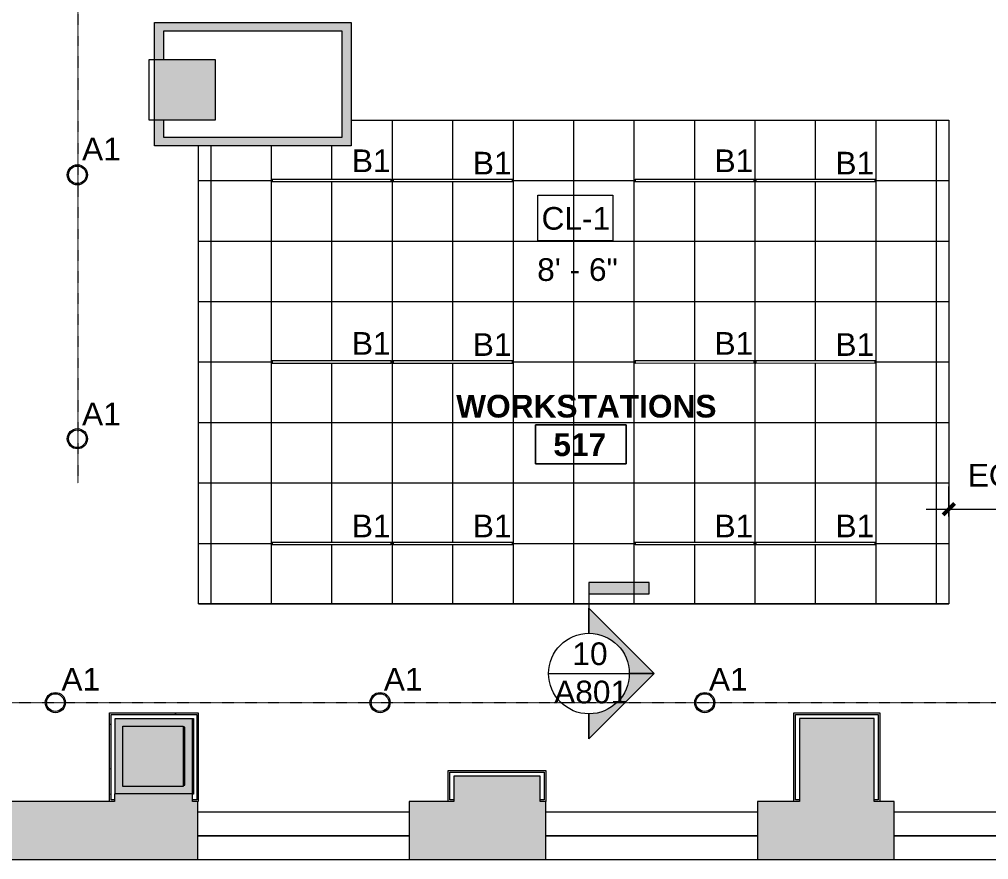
# Model space of a CAD drawing. Header units: inches. Extents: x 0 to 1865, y 0 to 1094.
# Drawn here: x 441.5 to 826.3, y 0 to 333.5 of the extents above; entities that cross this region are included whole.
import ezdxf

# ---------------------------------------------------------------- set-up
doc = ezdxf.new("R2010")
doc.units = ezdxf.units.IN
doc.header["$MEASUREMENT"] = 0
doc.linetypes.add('Center 1_16_', pattern=[0.15625, 0.0625, -0.03125, 0.03125, -0.03125])
for name, color, linetype, lineweight in [('A-ANNO-DIMS', 211, 'Continuous', 9), ('A-ANNO-DIMS-96', 211, 'Continuous', 9), ('A-AREA-IDEN', 2, 'Continuous', 9), ('A-CLNG', 13, 'Continuous', 13), ('A-CLNG-IDEN', 151, 'Continuous', 9), ('A-CLNG-PATT', 13, 'Continuous', 13), ('A-DETL', 90, 'Continuous', 9), ('A-DETL-GENF', 92, 'Continuous', 9), ('A-WALL', 113, 'Continuous', 13), ('A-WALL-PATT', 111, 'Continuous', 13), ('B-CL', 7, 'Continuous', 9), ('E-LITE-EQPM', 33, 'Continuous', 9), ('E-LITE-EQPM-IDEN', 33, 'Continuous', 9), ('G-ANNO-SYMB', 111, 'Continuous', 9), ('I-WALL', 2, 'Continuous', 13), ('S-COLS', 52, 'Continuous', 13), ('Victor Bldg - 5th Floor_LINK_dwg', 8, 'Continuous', 9), ('WINDOWS', 7, 'Continuous', 9), ('WINDOWS SILL', 7, 'Continuous', 9)]:
    doc.layers.add(name, color=color, linetype=linetype, lineweight=lineweight)
doc.styles.add('Arial', font='arial.ttf', dxfattribs={"height": 9})
doc.styles.add('Swis721 Lt BT', font='swissl.ttf', dxfattribs={"height": 9})
doc.styles.add('Swis721 Lt BT_B', font='', dxfattribs={"height": 9})
doc.styles.get('Swis721 Lt BT_B').set_extended_font_data('Swis721 Lt BT', bold=True)
doc.dimstyles.new('OTJ_-_3_32__Linear__1_2__Tolerance', dxfattribs={"dimscale": 12, "dimtxt": 9.497835, "dimasz": 0.375, "dimexe": 0.75, "dimexo": 0.5, "dimgap": 0.5, "dimtad": 1, "dimdec": 1, "dimrnd": 0.5, "dimzin": 3, "dimdsep": 46, "dimlunit": 4, "dimtxsty": 'Swis721 Lt BT', "dimblk1": 'OBLIQUE', "dimblk2": 'OBLIQUE', "dimsah": 1, "dimcen": 0.09, "dimdle": 0.75, "dimazin": 0, "dimtfac": 1, "dimtdec": 4, "dimtix": 1, "dimtmove": 0, "dimatfit": 3, "dimfxl": 1, "dimtvp": 1, "dimfrac": 2, "dimtolj": 1, "dimtzin": 0, "dimarcsym": 2})
pattern_1 = [(0, (0, 0), (30.72, 7.68), [1.267, -21.773, 1.267, -21.773, -122.88]), (0, (0, 0), (30.72, 7.68), [-46.08, 1.267, -44.813, 1.267, -21.773, -53.76]), (0, (0, 0), (30.72, 7.68), [-115.2, 1.267, -14.093, 1.267, -37.133]), (120, (11.52, 3.84), (-22.01108, 22.7643), [1.267, -21.773, 1.267, -21.773, -122.88]), (120, (11.52, 3.84), (-22.01108, 22.7643), [-46.08, 1.267, -44.813, 1.267, -21.773, -53.76]), (120, (11.52, 3.84), (-22.01108, 22.7643), [-115.2, 1.267, -14.093, 1.267, -37.133]), (240, (15.36, 19.2), (-8.70892, -30.4443), [1.267, -21.773, 1.267, -21.773, -122.88]), (240, (15.36, 19.2), (-8.70892, -30.4443), [-46.08, 1.267, -44.813, 1.267, -21.773, -53.76]), (240, (15.36, 19.2), (-8.70892, -30.4443), [-115.2, 1.267, -14.093, 1.267, -37.133])]

# ---------------------------------------------------------------- blocks, each defined once
blk = doc.blocks.new('Concrete-Rectangular-Column - 24_ X 24_-6973359-REFLECTED CEILING PLAN')
at = {"layer": 'S-COLS', "lineweight": 9}
blk.add_hatch(color=7, dxfattribs=at).paths.add_polyline_path([(12, -12), (12, 12), (-12, 12), (-12, -12)], flags=0)
at = {"layer": 'S-COLS', "color": 8, "lineweight": 20}
for p, q in [((-12, 12), (12, 12)), ((-12, -12), (-12, 12)), ((12, 12), (12, -12)), ((12, -12), (-12, -12))]:
    blk.add_line(p, q, dxfattribs=at)
blk = doc.blocks.new('Lighting fixture TBLS-HX-4-15-B-U-W - TBLS-HX-4-24-7815314-REFLECTED CEILING PLAN')
at = {"layer": 'E-LITE-EQPM'}
for p, q in [((-0.54, 23.67), (0.54, 23.67)), ((-0.54, 23.67), (-0.54, -23.67)), ((-0.47, 23.75), (0.47, 23.75)), ((-0.47, 23.75), (-0.47, 23.67)), ((0.47, 23.67), (0.47, 23.75)), ((0.54, -23.67), (0.54, 23.67)), ((0.54, -23.67), (-0.54, -23.67)), ((-0.47, -23.67), (-0.47, -23.75)), ((0.47, -23.75), (-0.47, -23.75)), ((0.47, -23.75), (0.47, -23.67))]:
    blk.add_line(p, q, dxfattribs=at)
blk = doc.blocks.new('L-PENDANT_FOCAL POINT 3_5 CYLINDER - L-PENDANT_FOCAL POINT 3_5 CYLINDER-7826649-REFLECTED CEILING PLAN')
at = {"layer": 'E-LITE-EQPM'}
for radius in [4, 3.5]:
    blk.add_circle((-0.125, 0), radius, dxfattribs=at)
blk = doc.blocks.new('Victor Bldg - 5th Floor_LINK_dwg-6972324-REFLECTED CEILING PLAN')
at = {"layer": 'B-CL'}
blk.add_line((493, 317.5), (495.14, 317.5), dxfattribs=at)
at = {"layer": 'B-CL', "flags": 128}
blk.add_lwpolyline([(495.14, 293.5), (493, 293.5), (493, 317.5)], dxfattribs=at)
at = {"layer": 'WINDOWS'}
for p, q in [((512.25, 9.62), (596.25, 9.62)), ((512.25, 9.38), (596.25, 9.38)), ((650.5, 9.62), (734.5, 9.62)), ((650.5, 9.38), (734.5, 9.38)), ((788.75, 9.62), (872.75, 9.62)), ((788.75, 9.38), (872.75, 9.38))]:
    blk.add_line(p, q, dxfattribs=at)
at = {"layer": 'WINDOWS SILL'}
for p, q in [((512.25, 19), (596.25, 19)), ((650.5, 19), (734.5, 19)), ((788.75, 19), (872.75, 19)), ((512.25, 0), (596.25, 0)), ((650.5, 0), (734.5, 0)), ((788.75, 0), (872.75, 0))]:
    blk.add_line(p, q, dxfattribs=at)
blk = doc.blocks.new('Room Tag - Room Name and Number-3379422-REFLECTED CEILING PLAN')
at = {"layer": 'A-AREA-IDEN'}
for p, q in [((-0.1881, -0.1636), (-0.1881, -0.0018)), ((-0.1881, -0.0018), (0.1869, -0.0018)), ((0.1869, -0.0018), (-0.1881, -0.0018)), ((-0.1881, -0.0018), (-0.1881, -0.1636)), ((0.1869, -0.0018), (0.1869, -0.1636)), ((0.1869, -0.1636), (0.1869, -0.0018)), ((0.1869, -0.1636), (-0.1881, -0.1636)), ((-0.1881, -0.1636), (0.1869, -0.1636))]:
    blk.add_line(p, q, dxfattribs=at)
blk = doc.blocks.new('DIMBLOCK30-REFLECTED CEILING PLAN')
at = {"layer": 'A-ANNO-DIMS-96'}
for p, q in [((842.56, 157.05), (842.56, 130.06)), ((842.56, 139.06), (842.56, 157.05)), ((810.5, 136.24), (810.5, 148.06)), ((801.5, 139.06), (842.56, 139.06)), ((810.5, 139.06), (810.5, 136.24))]:
    blk.add_line(p, q, dxfattribs=at)
at = {"layer": 'A-ANNO-DIMS-96', "lineweight": 50}
for p, q in [((810.5, 139.06), (808.25, 136.81)), ((810.5, 139.06), (812.75, 141.31)), ((842.56, 139.06), (840.31, 136.81)), ((842.56, 139.06), (844.81, 141.31))]:
    blk.add_line(p, q, dxfattribs=at)
at = {"layer": 'A-ANNO-DIMS-96', "color": 0, "insert": (818.01, 157.08), "char_height": 9, "width": 20.443, "attachment_point": 1, "line_spacing_factor": 1.005062, "style": 'Swis721 Lt BT'}
blk.add_mtext('EQ', dxfattribs=at)
blk = doc.blocks.new('_Oblique')
at = {"color": 0, "linetype": 'ByBlock', "lineweight": -2}
blk.add_line((-0.5, -0.5), (0.5, 0.5), dxfattribs=at)
blk = doc.blocks.new('Drafting View - 3_32_ x 3_8_-334918-REFLECTED CEILING PLAN')
at = {"layer": 'G-ANNO-SYMB'}
blk.add_hatch(color=256, dxfattribs=at).paths.add_polyline_path([(0, 0.2495), (0, 0), (-0.0469, 0), (-0.0469, 0.2495)], flags=0)
for p, q in [((0, 0.2495), (-0.0469, 0.2495)), ((-0.0469, 0.2495), (-0.0469, 0)), ((0, 0), (0, 0.2495)), ((-0.0469, 0), (0, 0))]:
    blk.add_line(p, q, dxfattribs=at)
blk = doc.blocks.new('Drafting View - Section Head - Filled-1367765-REFLECTED CEILING PLAN')
at = {"layer": 'G-ANNO-SYMB'}
h = blk.add_hatch(color=256, dxfattribs=at)
edge = h.paths.add_edge_path(flags=0)
edge.add_line((-0.5202, 0), (-0.25, 0.2702))
edge.add_line((-0.25, 0.2702), (-0.25, 0.1667))
edge.add_arc((-0.25, 0), 0.1667, 90, 180)
edge.add_line((-0.4167, 0), (-0.5202, 0))
h = blk.add_hatch(color=256, dxfattribs=at)
edge = h.paths.add_edge_path(flags=0)
edge.add_line((0.0202, 0), (-0.0833, 0))
edge.add_arc((-0.25, 0), 0.1667, 0, 90)
edge.add_line((-0.25, 0.1667), (-0.25, 0.2702))
edge.add_line((-0.25, 0.2702), (0.0202, 0))
for p, q in [((-0.25, 0.2702), (-0.5202, 0)), ((-0.25, 0.2702), (-0.5202, 0)), ((-0.25, 0.2702), (0.0202, 0)), ((-0.25, 0.1667), (-0.25, 0.2702)), ((0.0202, 0), (-0.25, 0.2702)), ((-0.25, 0.2702), (-0.25, 0.1667)), ((-0.5202, 0), (-0.4167, 0)), ((-0.0833, 0), (0.0202, 0)), ((-0.5202, 0), (-0.4167, 0)), ((-0.4167, 0), (-0.5202, 0)), ((0.0202, 0), (-0.0833, 0)), ((-0.0833, 0), (0.0202, 0))]:
    blk.add_line(p, q, dxfattribs=at)
for start, end in [(0, 180), (360, 180), (90, 180), (0, 90), (180, 360)]:
    blk.add_arc((-0.25, 0), 0.1667, start, end, dxfattribs=at)

msp = doc.modelspace()

# ---------------------------------------------------------------- hatches: boundary and pattern name
at = {"layer": 'A-CLNG-PATT'}
h = msp.add_hatch(dxfattribs=at)
h.set_pattern_fill('FP_11', color=256, style=0, pattern_type=2)
h.set_pattern_definition([(180, (661.562, 173.5), (3e-15, 24), []), (90, (661.562, 173.5), (24, -1e-15), [])])
h.paths.add_polyline_path([(512.62, 101.5), (810.5, 101.5), (810.5, 293.5), (573.14, 293.5), (573.14, 283.25), (512.62, 283.25), (512.62, 130.39)], flags=0)
h.paths.add_polyline_path([(541.76, 121.78), (541.76, 126.04), (589.11, 126.04), (589.11, 124.96), (541.76, 124.96)], flags=0)
h.paths.add_polyline_path([(685.9, 121.78), (685.9, 126.05), (733.25, 126.08), (733.25, 124.97), (685.9, 124.97)], flags=0)
h.paths.add_polyline_path([(589.9, 123.93), (589.9, 126.04), (637.25, 126.08), (637.25, 124.97), (589.9, 124.96)], flags=0)
h.paths.add_polyline_path([(733.9, 123.93), (733.9, 126.05), (781.25, 126.08), (781.25, 124.98), (733.9, 124.97)], flags=0)
h.paths.add_polyline_path([(589.89, 194.9), (589.89, 198.04), (637.24, 198.04), (637.24, 196.97), (589.89, 196.96)], flags=0)
h.paths.add_polyline_path([(733.89, 194.9), (733.89, 198.05), (781.24, 198.05), (781.24, 196.98), (733.89, 196.97)], flags=0)
h.paths.add_polyline_path([(541.76, 194.9), (541.76, 198.04), (589.11, 198.04), (589.11, 196.96), (541.76, 196.96)], flags=0)
h.paths.add_polyline_path([(685.89, 196.91), (685.89, 198.05), (733.24, 198.05), (733.24, 196.97), (685.89, 196.97)], flags=0)
h.paths.add_polyline_path([(685.89, 268.02), (685.89, 270.05), (733.24, 270.05), (733.24, 268.97), (685.89, 268.97)], flags=0)
h.paths.add_polyline_path([(541.75, 268.02), (541.75, 270.04), (589.1, 270.04), (589.1, 268.96), (541.75, 268.96)], flags=0)
h.paths.add_polyline_path([(733.89, 268.02), (733.89, 270.05), (781.24, 270.05), (781.24, 268.98), (733.89, 268.97)], flags=0)
h.paths.add_polyline_path([(589.89, 268.02), (589.89, 270.04), (637.24, 270.04), (637.24, 268.97), (589.89, 268.96)], flags=0)
at = {"layer": 'A-DETL-GENF'}
h = msp.add_hatch(color=7, dxfattribs=at)
h.paths.add_polyline_path([(507.12, 0), (512.25, 0), (512.25, 23.12), (510.25, 23.12), (510.25, 26.12), (479.25, 26.12), (479.25, 23.12), (411, 23.12), (411, 4), (418, 4), (418, 0), (483, 0)], flags=0)
h.paths.add_polyline_path([(338, 0), (338, 4), (349.13, 4), (349.13, 23.12), (273, 23.12), (273, 4), (280, 4), (280, 0)], flags=0)
h.paths.add_polyline_path([(649.87, 0), (650.5, 0), (650.5, 23.12), (648.25, 23.12), (648.25, 33.12), (614, 33.12), (614, 23.12), (596.25, 23.12), (596.25, 0), (648.25, 0)], flags=0)
h.paths.add_polyline_path([(142, 0), (200, 0), (200, 4), (211.12, 4), (211.12, 23.12), (135, 23.12), (135, 4), (142, 4)], flags=0)
h.paths.add_polyline_path([(927.06, 0), (927.06, 22.84), (913.5, 22.84), (913.5, 33.12), (884.25, 33.12), (884.25, 23.12), (874.75, 23.12), (874.75, 19), (872.75, 19), (872.75, 0), (915.75, 0)], flags=0)
h.paths.add_polyline_path([(734.5, 0), (788.75, 0), (788.75, 23.12), (780.87, 23.12), (780.87, 56), (751.25, 56), (751.25, 23.12), (734.5, 23.12), (734.5, 19)], flags=0)
h.paths.add_polyline_path([(1049, 0), (1049, 14.5), (1079, 14.5), (1079, 11.5), (1143, 11.5), (1143, 27.5), (1093, 27.5), (1093, 32.59), (1032.06, 32.59), (1032.06, 41.59), (1011.06, 41.59), (1011.06, 0), (1045.27, 0)], flags=0)
h.paths.add_polyline_path([(34.12, 0), (62, 0), (62, 4), (69, 4), (69, 23.12), (22.13, 23.12), (22.13, 74.5), (4, 74.5), (4, 66), (0, 66), (0, 0), (22.13, 0)], flags=0)
h.paths.add_polyline_path([(1503, 11.5), (1503, 27.5), (1439, 27.5), (1439, 11.5), (1483, 11.5)], flags=0)
h.paths.add_polyline_path([(1320.07, 11.5), (1323.07, 11.5), (1323.07, 27.5), (1259, 27.5), (1259, 11.5), (1319.45, 11.5)], flags=0)
h.paths.add_polyline_path([(1819, 11.5), (1863, 11.5), (1863, 27.5), (1799, 27.5), (1799, 11.5), (1802, 11.5)], flags=0)
h.paths.add_polyline_path([(1641.59, 11.5), (1683, 11.5), (1683, 27.5), (1619, 27.5), (1619, 11.5), (1641.59, 11.5)], flags=0)
h.paths.add_polyline_path([(1198, 15.5), (1204, 15.5), (1204, 27.5), (1198, 27.5), (1198, 26.37)], flags=0)
h.paths.add_polyline_path([(1378, 15.5), (1384, 15.5), (1384, 27.5), (1378, 27.5)], flags=0)
h.paths.add_polyline_path([(1564, 15.5), (1564, 27.5), (1558, 27.5), (1558, 15.5)], flags=0)
h.paths.add_polyline_path([(1744, 15.5), (1744, 27.5), (1738, 27.5), (1738, 15.5)], flags=0)
h.paths.add_polyline_path([(22.13, 123.5), (22.13, 170.38), (34.12, 170.38), (34.12, 224.5), (12, 224.5), (12, 212.5), (0, 212.5), (0, 132), (4, 132), (4, 123.5)], flags=0)
h.paths.add_polyline_path([(30.13, 310.5), (34.12, 310.5), (34.12, 392.5), (12, 392.5), (12, 380.5), (3.5, 380.5), (3.5, 322.5), (12, 322.5), (12, 310.5)], flags=0)
h.paths.add_polyline_path([(30.13, 478.5), (34.12, 478.5), (34.12, 560.5), (12, 560.5), (12, 548.5), (3.5, 548.5), (3.5, 490.5), (12, 490.5), (12, 478.5)], flags=0)
h.paths.add_polyline_path([(30.13, 646.5), (34.12, 646.5), (34.12, 728.5), (12, 728.5), (12, 716.5), (3.5, 716.5), (3.5, 658.5), (12, 658.5), (12, 646.5)], flags=0)
h.paths.add_polyline_path([(30.13, 814.5), (34.12, 814.5), (34.12, 896.5), (12, 896.5), (12, 884.5), (3.5, 884.5), (3.5, 826.5), (12, 826.5), (12, 814.5)], flags=0)
h.paths.add_polyline_path([(20.97, 982.5), (34.12, 982.5), (34.12, 1064.5), (12, 1064.5), (12, 1052.5), (3.5, 1052.5), (3.5, 994.5), (12, 994.5), (12, 982.5)], flags=0)
at = {"layer": 'A-WALL-PATT', "lineweight": 9}
for points in [[(495.14, 317.5), (498.64, 317.5), (498.64, 332.25), (495.14, 332.25), (495.14, 328.75)], [(498.64, 328.75), (573.14, 328.75), (573.14, 332.25), (498.64, 332.25)], [(573.14, 283.25), (573.14, 328.75), (569.64, 328.75), (569.64, 283.25)], [(498.64, 286.75), (498.64, 293.5), (495.14, 293.5), (495.14, 286.75)], [(562.38, 283.25), (569.64, 283.25), (569.64, 286.75), (495.14, 286.75), (495.14, 283.25), (547.75, 283.25)], [(507.12, 52.5), (510.25, 52.5), (510.25, 55.63), (510.62, 56), (479.5, 56), (479.5, 52.5), (482.5, 52.5), (482.5, 53), (506.5, 53), (506.5, 52.5)], [(482.5, 29.5), (482.5, 52.5), (479.5, 52.5), (479.5, 29.5)], [(510.62, 29.5), (510.62, 52.5), (507.12, 52.5), (507.12, 29.5)], [(510.25, 26), (510.62, 26), (510.25, 26.37), (510.25, 29.5), (506.5, 29.5), (506.5, 29), (482.5, 29), (482.5, 29.5), (479.5, 29.5), (479.5, 26.12), (510.25, 26.12), (510.25, 26.05)]]:
    msp.add_hatch(color=7, dxfattribs=at).paths.add_polyline_path(points, flags=0)
h = msp.add_hatch(dxfattribs=at)
h.set_pattern_fill('FP_1', color=256, style=0, pattern_type=2)
h.set_pattern_definition(pattern_1)
h.paths.add_polyline_path([(477.88, 23.12), (479.25, 23.12), (479.25, 23.75), (477.88, 23.75), (477.88, 58.25), (477.25, 58.25), (477.25, 23.12)], flags=0)
h = msp.add_hatch(dxfattribs=at)
h.set_pattern_fill('FP_1', color=256, style=0, pattern_type=2)
h.set_pattern_definition(pattern_1)
h.paths.add_polyline_path([(477.88, 57.63), (512.5, 57.63), (512.5, 58.25), (477.88, 58.25), (477.88, 57.71)], flags=0)
h = msp.add_hatch(dxfattribs=at)
h.set_pattern_fill('FP_1', color=256, style=0, pattern_type=2)
h.set_pattern_definition(pattern_1)
h.paths.add_polyline_path([(512.25, 23.12), (512.5, 23.12), (512.5, 57.63), (511.87, 57.63), (511.87, 23.75), (510.25, 23.75), (510.25, 23.12), (511.87, 23.12)], flags=0)

# ---------------------------------------------------------------- linework, layer by layer
at = {"layer": 'A-CLNG'}
for p, q in [((573.14, 293.5), (810.5, 293.5)), ((810.5, 293.5), (810.5, 101.5)), ((512.62, 101.5), (512.62, 283.25)), ((810.5, 101.5), (512.62, 101.5)), ((512.25, 19), (596.25, 19)), ((650.5, 19), (734.5, 19)), ((788.75, 19), (872.75, 19))]:
    msp.add_line(p, q, dxfattribs=at)
at = {"layer": 'A-CLNG-IDEN', "flags": 128}
msp.add_lwpolyline([(647.28, 263.76), (677.03, 263.76), (677.03, 245.53), (647.28, 245.53)], close=True, dxfattribs=at)
at = {"layer": 'A-DETL', "linetype": 'Center 1_16_', "lineweight": 13}
for p, q in [((464.6, 845.25), (464.6, 149.25)), ((53, 62.31), (863, 62.31))]:
    msp.add_line(p, q, dxfattribs=at)
at = {"layer": 'A-DETL'}
for p, q in [((780.87, 56), (751.25, 56)), ((751.25, 56), (751.25, 23.12)), ((780.87, 23.12), (780.87, 56)), ((648.25, 33.12), (614, 33.12)), ((614, 33.12), (614, 23.12)), ((648.25, 23.12), (648.25, 33.12)), ((479.25, 23.12), (411, 23.12)), ((510.25, 26.12), (479.25, 26.12)), ((479.25, 26.12), (479.25, 23.12)), ((510.25, 23.12), (510.25, 26.12)), ((512.25, 23.12), (510.25, 23.12)), ((512.25, 0), (512.25, 23.12)), ((614, 23.12), (596.25, 23.12)), ((596.25, 23.12), (596.25, 0)), ((650.5, 23.12), (648.25, 23.12)), ((650.5, 0), (650.5, 23.12)), ((734.5, 23.12), (734.5, 0)), ((751.25, 23.12), (734.5, 23.12)), ((788.75, 23.12), (780.87, 23.12)), ((788.75, 0), (788.75, 23.12)), ((418, 0), (512.25, 0)), ((596.25, 0), (650.5, 0)), ((734.5, 0), (788.75, 0))]:
    msp.add_line(p, q, dxfattribs=at)
at = {"layer": 'A-WALL'}
for p, q in [((477.88, 23.75), (477.88, 57.63)), ((477.88, 57.63), (511.87, 57.63)), ((511.87, 57.63), (511.87, 23.75)), ((749.62, 23.75), (749.62, 57.63)), ((749.62, 57.63), (782.5, 57.63)), ((782.5, 57.63), (782.5, 23.75)), ((612.38, 23.75), (612.38, 34.75)), ((612.38, 34.75), (649.87, 34.75)), ((649.87, 34.75), (649.87, 23.75)), ((479.25, 23.75), (477.88, 23.75)), ((511.87, 23.75), (510.25, 23.75)), ((614, 23.75), (612.38, 23.75)), ((649.87, 23.75), (648.25, 23.75)), ((751.25, 23.75), (749.62, 23.75)), ((782.5, 23.75), (780.87, 23.75))]:
    msp.add_line(p, q, dxfattribs=at)
at = {"layer": 'G-ANNO-SYMB'}
for p, q in [((667.6, 105.42), (667.6, 97.85)), ((651.6, 73.85), (683.6, 73.85))]:
    msp.add_line(p, q, dxfattribs=at)
at = {"layer": 'I-WALL', "color": 8, "lineweight": 20}
for p, q in [((495.14, 317.5), (495.14, 332.25)), ((495.14, 332.25), (573.14, 332.25)), ((573.14, 332.25), (573.14, 283.25)), ((498.64, 328.75), (498.64, 317.5)), ((569.64, 328.75), (498.64, 328.75)), ((569.64, 286.75), (569.64, 328.75)), ((495.14, 283.25), (495.14, 293.5)), ((498.64, 293.5), (498.64, 286.75)), ((498.64, 286.75), (569.64, 286.75)), ((573.14, 283.25), (495.14, 283.25)), ((479.5, 56), (510.62, 56)), ((479.5, 26.12), (479.5, 56)), ((510.62, 56), (510.62, 26)), ((507.12, 52.5), (506.5, 52.5)), ((507.12, 29.5), (507.12, 52.5)), ((506.5, 29.5), (507.12, 29.5)), ((510.62, 26), (510.25, 26))]:
    msp.add_line(p, q, dxfattribs=at)
at = {"layer": 'I-WALL'}
for p, q in [((477.25, 23.12), (477.25, 58.25)), ((477.25, 58.25), (512.5, 58.25)), ((512.5, 58.25), (512.5, 23.12)), ((749, 23.12), (749, 58.25)), ((749, 58.25), (783.12, 58.25)), ((783.12, 58.25), (783.12, 23.12)), ((510.25, 26.12), (510.25, 56)), ((611.75, 23.12), (611.75, 35.37)), ((611.75, 35.37), (650.5, 35.37)), ((650.5, 35.37), (650.5, 23.12)), ((512.5, 23.12), (512.25, 23.12))]:
    msp.add_line(p, q, dxfattribs=at)

# ---------------------------------------------------------------- block references
at = {"layer": 'A-AREA-IDEN', "xscale": 95.99999999999994, "yscale": 95.99999999999994, "zscale": 95.99999999999994}
msp.add_blockref('Room Tag - Room Name and Number-3379422-REFLECTED CEILING PLAN', (664.38, 172.78), dxfattribs=at)
at = {"layer": 'E-LITE-EQPM'}
for p in [(464.6, 271.78), (464.6, 167.05), (455.87, 62.31), (584.79, 62.31), (713.71, 62.31)]:
    msp.add_blockref('L-PENDANT_FOCAL POINT 3_5 CYLINDER - L-PENDANT_FOCAL POINT 3_5 CYLINDER-7826649-REFLECTED CEILING PLAN', p, dxfattribs=at)
at = {"layer": 'E-LITE-EQPM', "extrusion": (0, 0, -1), "rotation": 269.9959429688429}
for p in [(-565.43, 269.5), (-613.56, 269.5), (-709.56, 269.51), (-757.56, 269.51), (-565.43, 197.5), (-613.57, 197.5), (-709.57, 197.51), (-757.57, 197.51), (-565.44, 125.5), (-613.57, 125.5), (-709.57, 125.51), (-757.57, 125.51)]:
    msp.add_blockref('Lighting fixture TBLS-HX-4-15-B-U-W - TBLS-HX-4-24-7815314-REFLECTED CEILING PLAN', p, dxfattribs=at)
at = {"layer": 'G-ANNO-SYMB', "xscale": 95.99999999999994, "yscale": 95.99999999999994, "zscale": 95.99999999999994, "rotation": 269.9999999999996}
msp.add_blockref('Drafting View - 3_32_ x 3_8_-334918-REFLECTED CEILING PLAN', (667.6, 105.42), dxfattribs=at)
at = {"layer": 'G-ANNO-SYMB', "extrusion": (0, 0, -1), "xscale": 95.99999999999994, "yscale": 95.99999999999994, "zscale": 95.99999999999994, "rotation": 90.00000000000053}
msp.add_blockref('Drafting View - Section Head - Filled-1367765-REFLECTED CEILING PLAN', (-667.6, 97.85), dxfattribs=at)
at = {"layer": 'S-COLS', "lineweight": 9}
for p in [(507.14, 305.5), (494.5, 41)]:
    msp.add_blockref('Concrete-Rectangular-Column - 24_ X 24_-6973359-REFLECTED CEILING PLAN', p, dxfattribs=at)
at = {"layer": 'Victor Bldg - 5th Floor_LINK_dwg', "color": 7}
msp.add_blockref('Victor Bldg - 5th Floor_LINK_dwg-6972324-REFLECTED CEILING PLAN', (0, 0), dxfattribs=at)

# ---------------------------------------------------------------- texts
at = {"layer": 'A-AREA-IDEN', "char_height": 9, "attachment_point": 1, "style": 'Swis721 Lt BT_B'}
for s, insert, width in [('WORKSTATIONS', (614.88, 184.46), 119.685), ('517', (653.47, 169.16), 25.452)]:
    msp.add_mtext(s, dxfattribs=dict(at, insert=insert, width=width))
at = {"layer": 'A-CLNG-IDEN', "char_height": 9, "attachment_point": 1, "style": 'Swis721 Lt BT'}
for s, insert, width in [('CL-1', (648.78, 259.01), 32.118), ('8\' - 6"', (647.04, 238.68), 36.36)]:
    msp.add_mtext(s, dxfattribs=dict(at, insert=insert, width=width))
at = {"layer": 'E-LITE-EQPM-IDEN', "char_height": 9, "width": 18.786, "attachment_point": 1, "style": 'Arial'}
for s, insert in [('A1', (466.33, 286.53)), ('B1', (573.45, 281.85)), ('B1', (717.46, 281.85)), ('B1', (621.47, 280.92)), ('B1', (765.47, 280.93)), ('B1', (573.46, 209.39)), ('B1', (621.47, 208.92)), ('B1', (717.46, 209.39)), ('B1', (765.47, 208.93)), ('A1', (466.33, 181.37)), ('B1', (573.46, 136.92)), ('B1', (621.48, 136.92)), ('B1', (717.46, 136.92)), ('B1', (765.48, 136.93)), ('A1', (458.14, 76.07)), ('A1', (586.15, 76.07)), ('A1', (715.26, 76.07))]:
    msp.add_mtext(s, dxfattribs=dict(at, insert=insert))
at = {"layer": 'G-ANNO-SYMB', "char_height": 9, "attachment_point": 1, "style": 'Swis721 Lt BT'}
for s, insert, width in [('10', (661.03, 86.21), 16.362), ('A801', (653.78, 71.02), 33.936)]:
    msp.add_mtext(s, dxfattribs=dict(at, insert=insert, width=width))

# ---------------------------------------------------------------- dimensions: what is measured, and where the dimension line sits
at = {"layer": 'A-ANNO-DIMS'}
dim = msp.add_linear_dim(base=(842.56, 139.06), p1=(810.5, 142.24), p2=(842.56, 163.05), text='EQ', dimstyle='OTJ_-_3_32__Linear__1_2__Tolerance', override={"dimpost": '<>', "dimfxl": 38.219986}, dxfattribs=at)
dim.commit()
dim.dimension.update_dxf_attribs({"geometry": 'DIMBLOCK30-REFLECTED CEILING PLAN', "text_midpoint": (826.53, 150.01)})

doc.saveas('drawing.dxf')
